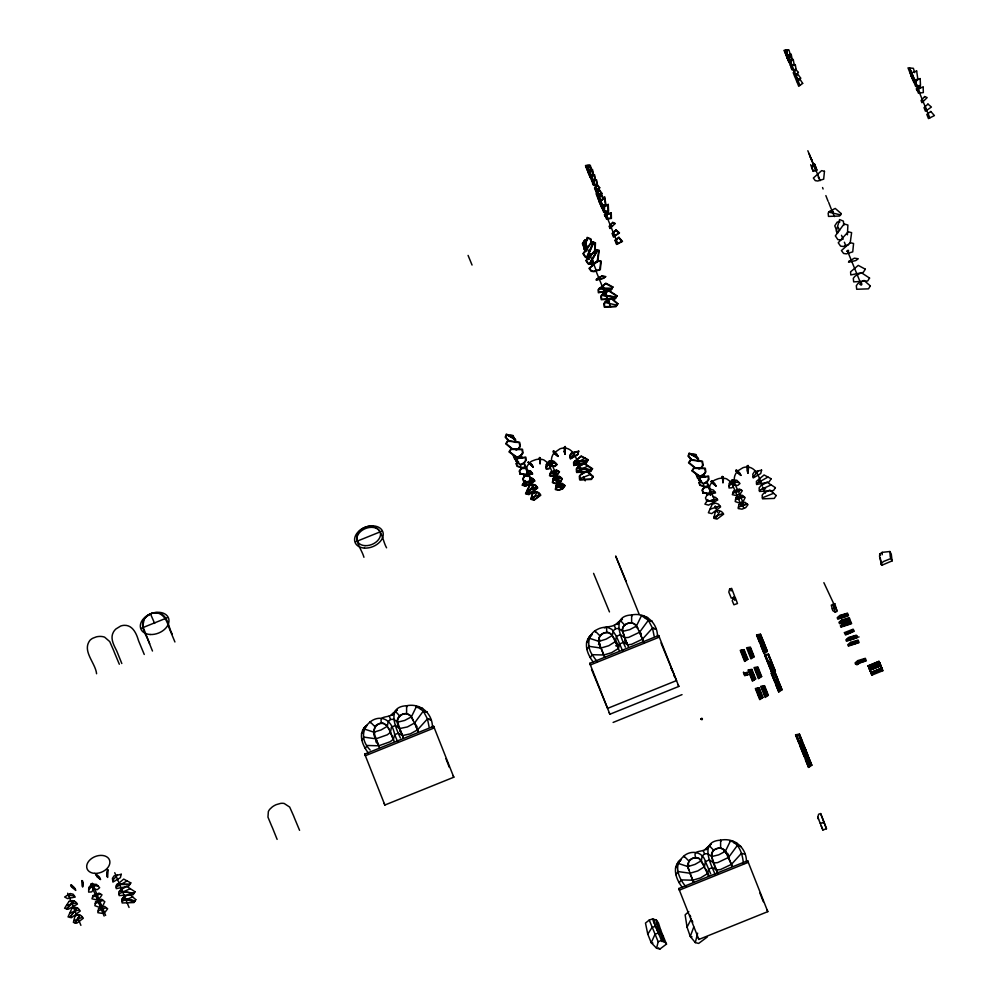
<?xml version="1.0" encoding="UTF-8"?>
<svg xmlns="http://www.w3.org/2000/svg" width="999" height="999" viewBox="0 0 999 999"><rect width="100%" height="100%" fill="white"/><g stroke="black" fill="none" stroke-linecap="round" stroke-linejoin="round"><path stroke-width="1.5" d="M413.012 719.892C407.917 706.305 391.171 717.794 399.7 728.558L407.417 726.935L414.498 723.039L410.489 715.746L406.593 713.561L406.618 705.756C420.567 702.821 432.854 713.648 432.442 727.771M637.749 627.946L634.465 623.95L631.618 622.777L631.643 614.959C645.591 612.025 657.879 622.852 657.479 636.975M728.483 855.768L724.5 850.161L720.604 847.989L720.616 840.171C734.577 837.237 746.852 848.064 746.453 862.187M882.204 554.732L882.217 552.347L889.847 551.523L891.258 554.02L892.095 560.889L881.68 565.309L879.57 556.48L879.744 553.983L882.217 552.347M889.847 551.523L890.259 556.893L892.095 560.889M526.423 470.204L527.11 466.308L529.108 463.199A9.003 6.244 -21.6 0 1 532.067 461.014L535.614 459.677A12.9 9.053 -21.8 0 1 540.197 459.19A12.05 8.467 -21.8 0 1 543.918 459.977L547.864 462.874M709.253 489.173L709.952 485.277L711.95 482.167A9.003 6.244 -21.6 0 1 714.909 479.982L718.443 478.646A12.9 9.053 -21.8 0 1 723.039 478.159A12.05 8.467 -21.8 0 1 726.76 478.946L730.694 481.843M590.509 171.403L588.973 172.377L589.547 170.654L590.509 171.403L588.723 171.903M787.399 56.543L788.223 55.37L789.123 56.468L787.712 57.143L787.399 56.543L789.185 56.056M594.592 252.148L595.017 243.182L591.795 242.27L583.478 253.621L585.739 256.993L588.236 257.292M595.067 251.224L595.466 242.832L591.67 241.758L582.941 253.671L585.451 257.405L588.211 257.73M847.414 234.815L847.889 225.025L844.08 223.951L835.351 235.864L837.861 239.598L840.621 239.922L843.293 238.998M82.355 886.175L82.617 880.881M107.293 876.435L107.642 869.605L106.706 874.512L107.605 877.447L107.717 869.555M539.972 463.461L540.259 457.842L539.435 457.48L540.134 463.948L540.309 457.854M564.21 451.411L564.435 446.94L565.222 446.441L565.109 454.345L564.21 451.411L565.034 453.683M565.009 453.996L565.372 446.865M722.814 482.43L723.101 476.81M747.839 472.964L748.201 465.834M586.738 166.858L588.286 166.134L587.699 167.907L586.738 166.933L588.586 166.845M838.548 617.619L839.385 617.282M848.338 638.985L848.788 639.535M857.379 662.399L858.341 662.137L855.693 663.224M598.913 197.415L597.902 195.954M610.189 227.485L611.613 226.086M592.594 176.398C588.386 174.001 592.582 179.795 591.708 176.686M791.283 61.051C787.799 64.323 791.52 58.329 790.396 61.401M857.654 664.522L857.929 662.562L856.83 664.859M374.263 733.878L374.4 732.304M589.909 174.438L589.885 173.501M565.384 449.075L565.222 447.115M747.589 467.894L748.001 469.717L747.727 467.894M565.309 447.265L565.322 447.927L565.259 446.94L564.535 447.39M748.226 466.233L748.288 466.496M748.363 467.932L748.451 467.107M374.375 733.641L374.613 731.768M530.931 481.081L529.92 481.106M713.773 500.049L712.762 500.074M365.771 726.023C357.542 733.653 362.525 745.641 368.344 752.984M590.796 635.239C582.567 642.869 587.549 654.845 593.369 662.187M679.77 860.439C671.54 868.069 676.523 880.057 682.342 887.399M737.15 491.083L739.035 490.384L737.324 491.57M747.564 467.982L747.864 469.83M850.236 242.695L853.571 243.494L852.734 251.86L846.365 253.858L843.593 253.459L841.42 250.574L850.236 242.695L851.61 232.642L848.226 231.768L838.248 242.782L840.571 246.129L843.318 246.478L848.713 244.605M388.948 729.22L387.35 726.273L388.174 721.615L390.584 719.455L393.781 719.292L397.552 722.077L401.698 733.766M553.521 478.683L552.859 482.342L556.718 483.741L559.989 482.43L561.813 478.758L558.891 476.523L553.321 478.771M856.056 637.749C847.801 640.746 847.214 638.486 855.469 636.063M574.075 452.922L573.688 454.795M756.231 471.79L755.843 473.663M702.222 719.155L701.548 718.855M707.317 936.962L698.651 943.418L695.316 942.606L697.639 933.128M652.559 918.955L656.343 920.042L658.428 922.876L660.626 929.894A255.294 127.273 -76.3 0 0 662.749 935.114L663.448 936.825A288.162 2.81 67.9 0 0 665.759 942.344L666.508 944.08L659.902 949.05L656.58 948.238L658.191 941.77L649.25 920.054L652.559 918.955L655.631 926.435A328.771 2.41 68 0 0 657.679 931.418M539.997 458.229L540.197 460.214L540.147 458.279M585.589 246.691L586.625 247.977L587.449 246.466L585.789 246.316L586.263 247.939M851.573 644.043L852.671 644.318L850.848 644.904L851.323 644.442M588.673 254.158L589.298 255.195L590.521 253.983L589.135 253.534L588.686 254.096L590.484 254.37M584.403 248.938L584.964 246.903M818.556 819.255L817.781 817.282L818.618 814.222L820.641 813.586L826.46 828.758L822.889 829.982L821.203 825.923M394.155 741.308L393.394 739.248L394.705 734.677C387.899 700.287 347.927 727.185 370.204 750.074M591.533 261.201L592.919 261.9L592.744 260.427L591.558 261.151L593.369 261.388M599.425 641.508L599.887 639.909M688.398 866.72L688.873 865.122M735.926 470.716L736.251 469.705L739.71 472.877L740.921 475.437L737.187 472.527L735.926 470.716L740.833 475.249M855.918 663.873L858.253 662.362M693.756 927.022L690.259 936.45L695.316 942.606M599.924 199.675C598.551 202.397 602.759 201.124 601.023 199.538M723.176 479.133L723.201 477.997M361.451 733.691L363.336 731.78M586.475 642.894L587.524 641.246M675.461 868.106L676.498 866.445M701.323 718.968L701.997 719.38M586.513 257.53L593.256 242.257M586.825 257.567L593.568 242.295M587.15 257.605L593.881 242.332M589.185 255.17L589.572 254.27M839.797 616.957L840.196 616.046M840.209 616.77L840.596 615.884M841.508 621.49L841.97 620.554L841.096 621.328M605.069 214.872L606.568 213.649L605.169 214.96M849.625 639.285L848.938 640.072M714.884 507.105C720.192 506.605 711.788 508.329 716.246 506.63M812.724 164.985L811.6 167.295L813.286 171.353L816.857 170.13L814.709 164.261M841.195 622.115L839.859 623.201L839.622 622.552L841.22 621.89L840.484 621.84M407.13 706.618L406.618 705.756C386.201 706.655 395.379 727.147 400.362 737.961M632.155 615.821L631.643 614.959C611.226 615.859 620.416 636.363 625.386 647.165M721.141 841.033L720.616 840.171C698.9 841.283 710.601 863.973 715.396 874.887M851.061 644.193L848.7 645.604L848.476 644.954L850.773 643.643M586.925 167.008L586.925 167.919M605.619 294.568C608.254 292.844 603.808 296.691 605.943 294.143M692.032 936.862L690.259 936.45L687.05 927.159L691.383 918.718M387.35 726.273L383.666 723.338L379.77 723.476A6.056 3.447 -21.9 0 0 374.875 726.573L373.901 732.167L376.598 740.546A323.027 99.987 48.6 0 0 378.783 745.803L379.657 747.714L378.758 745.791L367.132 745.479L365.247 748.426M626.723 642.969L622.577 631.281L618.818 628.496L615.609 628.658L613.199 630.831L612.375 635.476L608.691 632.554L604.795 632.692A6.056 3.447 -21.9 0 0 599.912 635.789L598.826 638.586L599.388 644.617L598.438 644.542M686.013 886.787C679.357 879.382 673.239 866.046 682.055 857.891C688.773 849.562 702.534 850.561 705.406 861.538L704.47 866.707L699.188 858.441L693.781 857.891A6.056 3.447 -21.9 0 0 688.885 860.988L687.911 866.583L690.609 874.974A323.152 99.962 48.6 0 0 692.682 880.156L693.568 882.154M577.946 461.613C574.325 464.91 581.505 459.952 577.097 463.061M392.282 715.272L397.202 709.527L391.059 715.034M617.307 624.475L622.227 618.743L616.083 624.238M706.293 849.687L711.213 843.943L705.057 849.45M838.96 618.418L839.422 617.594M839.522 618.231L844.08 616.745M842.956 625.711L845.566 625.287M589.435 263.686L597.002 250.312M589.535 264.111L597.514 250.012M590.072 263.773L597.589 250.462M592.007 262.075L592.457 261.263M532.005 488.186L533.241 488.936L533.404 487.662L532.042 488.136L533.778 488.548M580.918 468.743C576.91 471.778 584.765 467.569 580.032 470.242M762.512 488.336L762.861 489.21L764.235 488.486L763.498 487.724L762.549 488.286L765.621 488.823M848.163 640.322L849.05 638.836M532.804 499.375L537.037 492.445M715.634 518.344L719.867 511.413M75.05 922.826L79.745 915.196M75.287 922.876L79.982 915.246M758.528 481.318C762.524 483.841 756.518 477.36 761.163 481.331M126.461 900.311L126.96 899.512M603.109 286.838C599.388 290.11 606.68 285.239 602.247 288.286M762.861 489.21L763.81 487.724M525.037 480.594L522.09 485.189L525.736 486.151L534.952 480.969L533.004 478.583L529.945 477.522M525.187 481.106L522.664 485.027L525.699 485.826L534.378 480.944L532.617 478.783L529.845 477.809M707.879 499.562L704.919 504.158L708.578 505.119L717.794 499.937L715.846 497.552L712.786 496.491M656.58 948.238L651.223 942.719L647.764 934.115L652.197 927.222L655.631 926.435L661.875 941.42L664.447 941.545L666.508 944.08M758.803 482.042L759.29 481.318M590.284 657.629L592.17 654.695C586.525 646.403 587.574 633.653 597.639 629.283C604.333 625.536 613.211 628.658 618.743 621.927M679.258 882.841L681.143 879.907L692.769 880.206M524.063 462.637L525.574 460.414L525.362 457.554L517.894 458.466L516.308 460.926L520.741 464.672L524.063 462.637L525.924 467.32L522.39 467.844L517.082 466.333L516.008 463.611L517.507 462.075M706.892 481.605L708.416 479.383L708.191 476.523L700.724 477.435L699.15 479.895L703.571 483.641L706.892 481.605L708.766 486.288L705.232 486.813L699.912 485.302L698.838 482.579L700.349 481.043M361.963 740.296L363.998 737.125L375.924 738.823L376.561 742.944M586.987 649.5L589.023 646.341L600.948 648.039L601.623 649.762A323.127 99.9 48.6 0 0 603.808 655.019L604.582 656.955M675.973 874.712L677.996 871.54L689.922 873.238M598.189 279.096L599.949 278.234M599.987 278.346L598.476 278.846M548.576 463.661C549.038 464.223 548.951 465.409 553.034 473.613A128.209 89.848 -21.2 0 0 554.083 476.298L558.566 487.025M527.21 493.806L533.691 484.902M527.484 493.906L533.966 485.002M527.772 494.006L534.253 485.102M532.417 489.011L533.404 487.662M69.73 917.332L76.698 907.791M69.967 917.382L76.935 907.854M365.597 726.56L364.023 728.134L367.083 725.162L362.637 730.531L364.285 729.02L373.901 732.167M590.634 635.776L589.06 637.35L592.107 634.377L587.662 639.747L589.31 638.236L598.925 641.383L600.948 648.039M679.607 860.976L678.034 862.549L681.093 859.577L676.648 864.947L678.284 863.436L687.911 866.583M415.234 724.75L414.585 722.989L423.314 711.076L427.122 712.15L423.314 711.076L416.483 706.43L411.376 716.87L404.72 720.429L397.664 722.152M638.811 630.656L636.4 626.086L641.508 615.646L648.339 620.292L652.147 621.353L648.339 620.292L639.61 632.192L644.005 643.031M743.481 864.222C742.719 855.281 740.122 844.043 730.481 840.846L725.386 851.298L732.192 866.295L728.583 857.404L737.324 845.491L741.121 846.565M845.766 632.891C846.028 634.228 846.028 632.754 846.19 632.654M93.819 889.06L91.658 891.92L88.649 892.107L88.749 887.549L91.846 884.078L96.491 884.415L99.65 887.674L97.34 889.647L93.819 889.06L91.846 884.078M551.323 465.946L549.163 468.806L546.153 469.006L546.253 464.435L549.35 460.964L553.995 461.301L557.155 464.56L554.845 466.533L551.323 465.946L549.35 460.964M734.153 484.915L732.005 487.774L728.995 487.974L729.095 483.404L732.192 479.932L736.837 480.269L739.997 483.528L737.674 485.502L734.153 484.915L732.192 479.932M606.418 294.755L605.207 295.317M716.62 507.517L715.259 507.979M548.626 463.598L548.876 464.21M731.505 482.517C730.419 486.7 733.578 480.219 731.718 483.179M788.311 58.441L788.711 59.128M594.093 183.192L593.906 183.604M88.699 889.847L92.47 885.626L98.077 886.038M112.687 880.356L117.308 875.174M546.191 467.207L550.099 462.849M570.279 457.929L575.686 451.86M729.033 486.176L732.929 481.818M753.109 476.898L758.516 470.829M727.884 853.533L727.397 854.083L726.385 852.821M418.269 731.83L417.482 729.907L427.46 718.893L423.314 711.076M642.507 639.11L652.497 628.096L648.339 620.292M731.48 864.322L741.47 853.308L744.854 854.182M557.255 476.436L556.843 475.374A89.523 62.737 -21.6 0 0 555.681 472.727C552.947 467.37 549.462 460.689 552.834 454.82A13.074 9.166 -21.6 0 1 554.233 452.822L560.027 448.788A8.866 6.219 -21.6 0 1 563.773 448.039C570.679 447.689 575.099 454.283 576.823 460.189M585.839 244.305L584.09 243.719L585.689 242.32M596.103 190.534L597.477 189.036M794.817 75.275L796.166 73.764M406.593 713.561C401.985 713.249 396.116 716.82 397.552 722.077M709.502 491.608L714.909 492.007M631.618 622.777C627.01 622.464 621.141 626.036 622.577 631.281M720.604 847.989C704.757 848.476 714.647 866.046 718.081 874.025M785.726 51.573C786.8 48.551 788.323 53.234 785.689 52.735M518.518 461.625L516.52 463.686L517.482 466.121L522.402 467.532L525.349 467.082L523.601 462.637M701.36 480.594L699.35 482.654L700.311 485.089L705.244 486.501L708.191 486.051L706.443 481.605M880.968 563.998L883.328 561.575L890.708 558.603M523.901 485.327L526.923 482.28M524.175 485.427L527.197 482.367M524.463 485.526L527.484 482.467M529.495 480.432L531.505 478.396M66.409 908.778L73.976 901.16M66.646 908.828L74.213 901.21M610.214 227.535L611.675 226.111L610.302 227.572M713.598 500.324L711.8 500.324M393.718 712.712C390.709 719.105 377.922 714.11 381.705 723.151M707.729 847.14C704.72 853.521 691.932 848.526 695.716 857.567M711.563 856.493L707.791 853.708L704.582 853.87L702.185 856.031L701.36 860.688L705.856 870.191M838.748 617.394L837.849 618.056M598.126 195.504C603.121 193.893 594.979 196.366 599.65 194.168M598.351 196.204L601.435 193.506L599.225 190.397L596.828 192.32L598.351 196.204L599.113 195.542L599.775 196.316M798.326 78.884C793.868 80.444 801.31 77.997 797.027 80.919M688.811 911.612L685.127 914.847L687.05 927.159M846.565 640.109L848.775 638.798M857.641 661.563L859.527 660.726L858.091 661.538M415.821 706.905L418.818 706.705M729.832 841.333L732.829 841.121M526.66 472.639L527.572 473.089L527.035 472.215M649.25 920.054L645.479 923.076L647.764 934.115M389.76 730.694L390.397 732.354L387.337 734.777L376.011 738.798C368.881 730.881 379.632 717.032 387.275 726.335L381.056 729.957L374.001 732.13M704.407 866.77L697.764 870.941L690.022 873.226L690.696 874.962A361.126 2.647 68 0 1 692.856 880.194L693.668 882.129M392.644 737.462L393.394 739.248L390.209 741.72L378.846 745.778A361.288 2.647 68 0 0 376.685 740.534L376.011 738.798L376.448 742.369M599.8 278.496L599.113 278.896M614.735 235.864C616.47 233.379 612.774 237.737 614.447 235.339M530.669 481.418L528.983 481.393M606.73 632.367L606.605 626.897L611.925 629.407L616.433 636.326L615.496 641.495L608.778 645.729L601.048 648.014L601.723 649.75A361.288 2.647 68 0 1 603.871 654.994L611.638 652.659L618.356 648.526L616.932 644.917L612.3 635.539L606.081 639.16L599.038 641.346L599.5 644.655M394.992 711.763L397.402 710.077M620.029 620.978L622.427 619.293M607.367 214.822L605.132 216.383L604.37 214.673L608.478 211.913L608.478 214.036M747.252 658.965L745.129 660.389L741.32 650.761L743.83 650.299M766.52 650.611L764.597 652.534L764.21 651.548L766.458 650.424L766.058 649.437L763.748 650.374L764.135 651.36M764.123 653.571L767.357 651.423L763.548 641.783L760.426 634.203L756.605 634.902L764.123 653.571L760.988 645.991M772.502 672.165L774.625 670.754M769.28 664.023L768.693 662.537L771.203 662.075L774.749 671.041L772.614 672.452L772.102 671.166M772.015 673.214L775.261 671.053M772.14 673.501L775.374 671.353L768.443 654.133L764.622 654.832L772.14 673.501L767.632 662.112L771.453 661.425M762.362 697.215L760.239 698.626L759.852 697.639L762.025 696.353M779.282 690.946L781.405 689.535L781.068 688.673L778.895 689.959L779.282 690.946L774.987 680.394M778.783 691.932L782.017 689.785L775.087 672.564L771.265 673.264L778.783 691.932L775.649 684.365M803.596 752.484L805.718 751.073L799.113 734.69M803.096 753.483L806.33 751.323L803.208 743.756M808.691 765.371L811.2 764.947L809.078 766.358L802.147 749.15M808.591 767.407L811.837 765.246L799.4 734.115L795.579 734.802L808.591 767.407L805.469 759.827M417.395 729.957L410.277 733.865L402.522 735.564M642.419 639.173L631.505 644.355L627.559 644.78L623.463 642.382L619.73 643.88L618.418 648.463L619.18 650.511M728.508 857.454L717.644 862.612L713.698 862.974L709.452 859.902L705.406 861.538L710.689 873.863M731.405 864.385L720.479 869.567L716.533 869.979L712.437 867.582L708.703 869.093L707.404 873.663L708.154 875.723M604.532 207.555C598.114 208.516 608.753 208.878 602.747 208.416M749.6 672.689L751.785 671.403L749.312 671.965M752.185 671.453L750.012 672.739L750.411 673.738L752.859 673.164M750.436 674.8L752.609 673.513L750.149 674.075M753.021 673.563L750.848 674.849L751.236 675.848L753.696 675.274M769.205 664.785L771.378 663.498M771.79 663.548L769.605 664.834L770.117 666.133M769.717 665.134L771.902 663.848M751.273 676.91L753.446 675.624L750.986 676.173M753.858 675.674L751.673 676.96L752.072 677.959L754.532 677.384M770.029 666.895L772.215 665.609M772.614 665.659L770.154 667.182L769.742 666.158L772.577 665.546M770.554 667.245L772.739 665.958M752.11 679.02L754.282 677.722L751.822 678.284M754.682 677.784L752.509 679.07L752.909 680.069L755.369 679.158M770.866 668.993L773.039 667.707M773.451 667.769L770.978 669.293L770.579 668.269L773.401 667.657M771.39 669.342L773.563 668.056M771.703 671.103L773.875 669.817M766.196 657.492L765.908 656.768L771.815 671.403L774.287 669.879M772.227 671.453L774.4 670.167L768.194 654.795L765.684 655.244L771.79 670.341L771.278 669.055M774.15 673.301L772.239 674.425L771.952 673.701L774.15 673.301L777.272 680.881L775.361 682.005M756.318 689.685L758.229 688.561L756.031 688.96M758.878 688.398L756.705 689.685L757.092 690.671M757.105 691.67L759.352 690.346M759.665 690.396L757.492 691.683L757.879 692.669L760.339 692.082M757.891 693.668L760.139 692.332L757.604 692.931M760.451 692.382L758.278 693.668L758.666 694.655L761.126 694.068M758.678 695.654L760.926 694.317L758.391 694.929M761.238 694.367L759.065 695.654L759.452 696.64L761.912 696.053M779.495 684.702L780.169 686.388L777.709 686.975L777.322 685.988L779.495 684.702L774.799 673.139L775.474 674.837M759.465 697.639L761.713 696.315L759.178 696.915M771.952 673.701L778.508 689.959L780.756 688.623L776.573 678.333M799.675 743.543L801.585 742.419L798.463 734.839L796.265 735.239L796.553 735.963M803.496 746.191L801.248 747.527L800.961 746.79L803.496 746.191L801.673 741.683M802.821 751.498L805.069 750.174L802.534 750.773L802.821 751.498L797.052 737.225L797.339 737.961M803.646 752.934L803.208 751.498L805.381 750.212L805.956 751.997M573.701 464.523L585.139 458.091M756.53 483.491L767.969 477.06M116.159 887.087L127.123 880.918M555.157 479.12L555.082 480.344L556.455 479.22L555.232 479.083L555.756 480.232M557.804 478.296L557.717 479.52L559.115 478.446L557.867 478.271L561.213 486.238M747.552 672.764L744.542 674.35L744.929 675.336L748.201 674.4M738.661 499.175L738.81 497.914L737.437 499.038L738.661 499.175L738.136 498.026M602.397 207.655L607.854 205.045L608.129 210.764L604.058 211.813L602.285 207.317M788.086 58.929L788.985 58.504M589.398 174.213L590.309 173.789M555.194 471.853C553.059 475.062 558.603 469.667 555.606 472.639M553.071 473.464C555.182 471.166 550.449 475.137 552.672 472.689M735.838 492.47L735.526 491.633L734.727 492.307L736.613 491.708L735.501 491.658L731.268 482.554M576.523 471.316L588.336 465.934M759.365 490.284L771.178 484.902M118.956 893.805L130.257 888.66M515.621 449.762L518.294 448.588L519.805 446.353L519.23 442.644L507.992 441.046L506.293 443.693L513.149 449.413M516.421 449.862L518.631 448.876L520.304 446.428L519.667 442.307L507.742 440.609L505.706 443.781L512.075 449.075M698.463 468.731L701.123 467.557L702.647 465.322L702.072 461.613L690.833 460.015L689.123 462.662L695.991 468.381M699.25 468.831L701.473 467.844L703.134 465.397L702.497 461.276L690.571 459.577L688.536 462.749L694.917 468.044M797.726 80.232L796.84 80.257M857.017 635.576L848.7 639.21L859.065 636.925M855.743 636.313L850.386 638.661L856.155 637.374M851.448 643.506L852.309 642.469L850.773 643.281M740.771 497.215L740.059 498.176L741.233 498.389L741.932 497.377L740.833 497.177L744.055 505.207M419.842 708.366L422.602 708.229M644.867 617.582L647.627 617.444M733.84 842.794L736.6 842.644M550.786 472.577L551.448 472.302M553.321 471.553L553.983 471.291M733.628 491.545L734.29 491.271M141.783 628.046L167.095 617.832M356.044 541.608L381.356 531.393M552.709 480.781L560.864 477.497M556.893 479.345L561.076 477.659M557.217 479.208L558.166 478.833M531.206 498.064L540.222 494.418M555.594 488.224L564.06 484.802M559.939 486.75L564.31 484.99M579.57 478.833L590.759 474.313M736.151 497.739L736.812 497.465M735.539 499.75L743.706 496.466M737.412 499.001L738.361 498.613M739.722 498.314L743.918 496.628M740.059 498.176L741.008 497.802M714.048 517.032L723.064 513.386M738.436 507.192L746.902 503.771M742.781 505.719L747.14 503.958M762.399 497.802L773.588 493.281M615.684 645.841L618.493 644.705M364.722 754.108L433.653 726.298L434.315 727.909L365.384 755.719L364.722 754.108L384.865 805.032L453.796 777.222L433.653 726.298M589.747 663.324L658.678 635.514L659.34 637.125L590.409 664.934L589.747 663.324L609.889 714.235L678.821 686.425L658.678 635.514M759.065 635.064L757.667 635.327L759.065 635.064L762.187 642.644L760.901 643.169L762.187 642.644M757.854 635.776L760.177 634.865L765.996 649.25L763.673 650.187L757.667 635.327M95.267 903.508L103.059 900.361M741.433 651.023L742.719 650.499M741.508 651.211L743.681 650.324M73.814 920.716L82.48 917.219M98.177 910.888L106.219 907.641M121.666 901.41L132.705 896.952M741.895 652.197L744.205 651.261M741.97 652.372L744.28 651.448M742.357 653.358L744.667 652.434M742.432 653.546L744.742 652.609M742.819 654.532L745.129 653.596M742.894 654.72L745.204 653.783M743.281 655.706L745.591 654.77M743.356 655.893L745.666 654.957M743.743 656.867L746.053 655.943M743.818 657.055L746.128 656.118M763.286 649.2L765.596 648.264M744.205 658.041L746.515 657.105M744.28 658.229L746.59 657.292M744.742 659.402L746.977 658.279M613.111 722.439L682.03 694.63M880.743 665.684L882.804 670.716L871.952 675.099L868.131 665.721L878.97 661.35L879.819 663.373M868.256 666.046L878.97 661.35M868.406 666.42L879.27 662.1M868.531 666.733L879.445 662.449L882.367 669.642L871.515 674.025L868.606 666.832M868.131 665.721L868.693 667.095L879.545 662.724M868.78 667.295L879.62 662.911M880.419 664.859L880.144 664.185L869.305 668.556L869.567 669.23M869.392 668.756L880.231 664.385L881.031 666.37M872.214 667.956L876.273 666.321M880.668 665.459L869.829 669.829L870.191 670.754M880.881 665.971L869.954 670.167L880.756 665.659L881.73 668.044L870.891 672.414M871.952 675.099L870.966 672.577L881.805 668.206M881.892 668.456L882.317 669.505L871.465 673.888L871.053 672.827L881.892 668.456L879.982 663.786M805.381 756.992L806.668 756.48L804.582 751.423M805.444 757.18L807.779 756.28L808.616 758.403L806.305 759.34L805.906 758.353L808.228 757.417M808.154 757.23L805.843 758.166L805.094 756.63M678.733 888.536L747.652 860.726L748.313 862.324L679.395 890.134L678.733 888.536L698.875 939.447L767.794 911.637L747.652 860.726M658.191 941.77L661.413 940.471L661.875 941.42M549.987 474.225L558.179 470.929M554.17 472.727L558.366 471.041M732.816 493.194L741.021 489.897M734.74 492.432L735.689 492.045M737 491.695L741.208 490.01M92.582 897.027L100.4 893.88M584.165 243.993L585.114 243.619L585.776 245.105M508.041 435.464L510.289 434.84L513.124 435.576L514.635 439.31M508.691 435.664L512.762 435.939L514.198 439.485M690.883 454.433L693.131 453.808L695.953 454.545L697.477 458.279M691.533 454.632L695.591 454.907L697.04 458.454M916.92 80.682L913.61 81.918L910.976 75.537M604.445 206.381L602.01 207.28L599.637 201.523M605.007 206.518L601.698 207.755L599.063 201.373M599.625 200.737L601.41 200.162M832.279 608.853L835.951 607.542M584.74 242.695L585.913 242.994M823.388 823.201L824.312 822.876L826.46 828.758M554.757 453.658L553.933 452.784L554.857 453.583M738.523 472.502L737.737 471.69L738.885 473.264M527.122 490.297L537.037 486.938M709.964 509.265L719.879 505.906M69.818 912.974L79.308 909.752M852.572 642.382L853.983 641.945M747.364 672.277L744.093 673.226L743.706 672.24M748.251 674.662L744.68 675.686L744.13 674.288L747.414 672.539L743.843 673.563L743.368 672.364M817.781 817.282L820.266 823.338L823.913 822.314M688.011 866.558L695.067 864.372L701.273 860.751C695.941 852.696 683.603 862.05 688.848 869.917M692.856 880.194L700.624 877.871L707.329 873.738L705.918 870.117M604.333 627.909L607.155 627.222M769.168 663.723L771.628 663.149M771.74 663.436L768.918 664.048L769.317 665.072L771.49 663.786L769.03 664.347M770.004 665.834L772.452 665.259M769.867 666.458L772.314 665.871M752.022 671.053L749.575 671.64L749.1 670.441L751.61 669.992M770.841 667.944L773.288 667.369M770.691 668.568L773.151 667.981M771.665 670.054L774.125 669.48M774.237 669.767L771.415 670.379L771.815 671.403M771.528 670.666L773.988 670.092M756.817 690.946L759.552 690.097M780.756 688.623L778.221 689.235L778.508 689.959M802.809 750.499L805.269 749.924L804.595 748.226L802.422 749.512L802.721 750.586M523.813 482.505L534.24 480.107M706.655 501.473L717.082 499.075M846.528 615.946L844.342 616.67M847.402 624.2L850.661 623.451L850.124 622.102L847.227 623.401L847.502 624.65L849.687 623.938L847.452 624.45M843.056 625.461L845.479 624.899M66.546 905.244L76.536 902.959M785.501 50.4L787.949 49.95M588.948 165.709L586.226 166.221L587.874 170.242M763.548 641.783L759.727 642.482L756.605 634.902M763.298 642.444L760.976 643.356L761.363 644.343L763.673 643.406L762.936 641.857M768.818 662.824L771.315 662.374M777.272 680.881L775.074 681.268L775.386 682.379M796.265 735.239L799.387 742.819L801.585 742.419M805.269 756.73L806.668 756.48M600.799 202.597L599.3 200.449M637.225 627.584C634.64 619.405 620.629 623.101 622.702 631.368L629.757 629.632L636.313 626.148L637.699 628.059M726.198 852.784C723.613 844.617 709.615 848.301 711.675 856.568L718.731 854.844L725.286 851.348L728.333 855.743M520.329 473.963L522.052 473.763M703.171 492.932L704.894 492.732L707.829 494.43L715.584 492.919L713.498 490.084L709.715 488.998M519.792 474.15L522.127 473.888L524.987 475.462L532.742 473.951L530.669 471.116L526.873 470.029M702.634 493.119L704.957 492.857M785.426 51.723L787.274 51.561M589.285 637.537L589.959 637.499M364.248 728.321L364.935 728.296M678.259 862.749L678.933 862.711M574.987 461.088L587.125 461.138M574.787 461.338L586.925 461.401M574.587 461.588L586.713 461.65M576.823 462.337L579.47 462.35M601.972 287.55L602.734 287.562M599.263 288.261L612.075 288.361M599.05 288.524L611.875 288.624M599.213 288.773L612.025 288.873M117.07 884.215L129.882 884.315M116.945 884.427L129.758 884.527M603.783 655.007L592.17 654.695L597.04 661.588M551.448 462.562L551.323 463.586L552.697 463.286L551.51 462.574L551.997 463.798M734.04 480.931L733.915 481.955L735.276 481.618L734.115 480.944L734.602 482.167M606.031 293.818L604.258 295.192M551.286 463.149L553.159 463.286M734.128 482.117L735.988 482.255M550.187 463.061L556.131 463.499M733.016 482.03L738.96 482.467M527.509 472.702L532.08 473.039M67.42 895.316L74.338 895.816M601.111 194.593L596.778 194.218L598.838 199.288M597.802 196.353L598.913 196.678M587.162 240.097L585.152 240.197L582.892 243.681L584.602 247.902M641.383 615.659L643.856 615.921M839.959 221.865L837.249 222.028L834.764 225.824L836.575 230.27M587.549 239.673L584.84 239.835L582.355 243.631L584.153 248.077M577.722 467.682L591.42 469.817M577.522 467.932L591.221 470.067M577.322 468.181L591.021 470.317M579.67 469.368L582.792 469.855M601.96 294.805L616.408 297.103M601.76 295.055L616.208 297.352M601.56 295.304L616.008 297.602M119.643 890.958L134.103 893.256M119.518 891.158L133.966 893.456M528.071 470.791L530.394 471.316L532.167 473.726L524.937 475.137L522.789 473.951M828.558 212.088L840.771 214.922M604.77 302.372L616.995 305.207M122.79 898.076L135.015 900.911M122.665 898.276L134.89 901.11M122.54 898.476L134.753 901.31M122.29 898.875L134.503 901.71M652.934 943.118L651.223 942.719L655.069 934.19L658.366 933.078L658.803 933.965L661.4 934.152L663.448 936.825M652.497 628.096L655.868 628.983L652.497 628.096L654.145 636.151M427.46 718.893L430.844 719.767L427.46 718.893L429.108 726.947M587.15 246.303L586.176 246.029L587.15 248.389M711.413 481.343L712.574 482.917M712.399 482.954L711.325 481.443M528.571 462.375L529.732 463.948M529.62 464.023L528.758 462.487M738.773 473.326L738.049 472.589M553.933 452.784L553.721 452.01L554.52 452.872M614.772 223.714L612.587 222.802L609.565 226.124L610.302 228.072M722.377 476.948L723.114 477.26M700.411 479.245L697.989 478.034L697.065 475.237M700.212 479.67L697.602 478.359L696.028 474.388M517.582 460.277L515.159 459.065L514.235 456.268M517.37 460.701L514.76 459.39L513.199 455.419M605.744 293.906L604.083 294.98M723.626 850.836L725.149 851.71M849.412 638.561L848.513 638.448L855.619 636.013L856.28 637.674M403.246 737.562L402.435 735.551L398.426 733.166L394.705 734.677L397.714 741.945M793.98 64.898L795.167 65.647M711.95 482.167L711.613 482.067M529.108 463.199L528.496 462.537L533.279 467.295L531.955 464.597L528.096 462L528.995 463.711M730.369 840.871L731.206 841.433M416.358 706.455L417.282 707.579M658.466 947.914L659.902 949.05M712.299 482.879L711.6 481.456M529.42 463.873L528.821 463.149M635.876 626.41L637.262 627.634L636.176 626.498M711.126 481.418L715.858 485.739M528.296 462.45L533.029 466.77M553.184 451.873L558.004 456.281M95.667 874.625L100.212 878.77M70.629 885.201L75.337 889.51M599.899 635.789L595.079 630.981L595.254 631.942M688.885 860.988L684.065 856.193L684.24 857.154M374.875 726.573L370.055 721.778L370.229 722.739M620.267 620.404L624.65 625.024M709.253 845.616L713.623 850.236M395.242 711.201L399.612 715.808M722.951 477.197L723.189 477.859M692.27 460.127L688.573 456.031L689.472 453.671L697.876 458.479L698.326 461.251M691.982 460.514L688.024 456.131L689.223 452.984L698.313 458.191L698.838 461.488M509.44 441.158L505.744 437.062L506.63 434.702L515.047 439.51L515.484 442.282M509.153 441.546L505.194 437.162L506.381 434.016L515.472 439.223L516.008 442.52M709.028 875.461L705.207 868.393M615.284 234.765L613.611 235.926M618.231 644.842L613.174 636.95M660.626 929.894L658.691 927.509L656.343 920.042M726.248 852.834L727.372 854.22M612.3 635.539C606.955 627.497 594.63 636.85 599.875 644.705M641.008 634.303L638.885 630.606M737.637 471.79L738.261 472.515M553.646 451.998L554.233 452.834M414.585 722.989L417.095 726.723M837.487 232.942L836.225 231.044L839.597 219.58L843.368 221.104L843.83 225.362M585.951 251.224L584.328 248.776L587.474 238.024L590.509 239.248L590.996 243.731M585.701 251.686L583.816 248.851L587.175 237.387L590.946 238.911L591.408 243.169M880.469 555.394L879.744 553.983M910.713 70.604L918.605 89.573M388.224 727.672L389.697 730.769M670.941 667.856L673.101 672.302M759.927 893.069L763.298 901.71M445.916 758.641L449.288 767.294M640.222 632.105L641.008 633.703M532.879 466.758L531.855 464.685L528.483 462.475M712.599 499.725L714.273 503.421M824.312 822.876L820.641 813.586M529.757 480.756L531.431 484.453M823.875 582.667L836.775 610.214M727.871 855.818L728.583 857.404M917.544 87.974L918.306 89.66M917.045 90.534L916.283 88.836L920.391 86.076L920.391 88.199M605.644 213.823L606.393 215.497M605.481 216.034L604.795 214.51L608.104 212.275L608.104 214.198M818.181 176.91L819.068 178.908M786.176 51.224L792.319 66.071M587.487 166.508L593.643 181.356M150.474 613.861L154.645 623.413M614.185 625.274L615.609 628.658M703.159 850.486L704.582 853.87M389.16 716.071L390.584 719.455M390.397 732.354L393.319 739.31M762.799 487.212L765.309 493.156M579.969 468.244L582.467 474.188M277.123 839.385L272.752 828.533A86.688 60.752 -21.6 0 0 271.603 825.911L267.957 817.12L268.344 811.625A10.664 7.48 -21.6 0 1 269.917 809.115L272.165 807.017A14.373 10.077 -21.6 0 1 276.211 804.657L280.594 803.396A9.603 6.731 -21.6 0 1 284.203 803.483L289.685 807.08L293.694 816.071A133.704 93.706 -21.6 0 0 294.817 818.918L299.575 830.319M152.485 651.023L148.102 640.172A89.523 62.737 -21.6 0 0 146.94 637.512C144.031 631.843 140.335 624.462 144.43 618.443A10.964 7.68 -21.6 0 1 147.115 615.746L148.227 615.009A11.613 8.142 -21.6 0 1 154.583 612.749A11.276 7.905 -21.6 0 1 159.553 613.061C168.257 616.183 168.282 627.31 172.315 634.253M121.803 663.523L117.432 652.659A89.523 62.737 -21.6 0 0 116.271 650.012C113.524 644.655 110.052 637.974 113.424 632.105A12.825 8.991 -21.6 0 1 115.934 628.958L120.617 626.073A8.866 6.219 -21.6 0 1 124.363 625.324C132.517 624.999 136.463 633.503 138.362 640.159A138.037 96.753 -21.6 0 0 139.498 643.044L144.256 654.457M653.546 921.415L656.018 927.222L658.691 927.509L664.447 941.545M838.186 227.297L839.56 230.582M762.225 485.889L761.738 484.727A138.037 96.753 -21.6 0 1 760.614 481.843L759.977 480.057M579.395 466.92L578.908 465.759A138.037 96.753 -21.6 0 1 577.772 462.874L577.135 461.088M787.262 58.179L788.973 62.263M590.621 177.11L589.085 173.464M588.573 173.464L590.284 177.547M603.871 654.994L604.682 656.93M386.576 547.814C382.542 540.871 382.505 529.745 373.813 526.61A11.276 7.905 -21.6 0 0 368.831 526.311A11.613 8.142 -21.6 0 0 362.487 528.558L361.376 529.308A10.964 7.68 -21.6 0 0 358.691 532.005C353.384 540.434 361.788 549.213 363.936 557.28M415.322 724.687L418.181 731.88M813.311 164.76L815.708 170.529M600.374 200.1L606.705 215.409M588.286 257.467L589.073 259.353M587.824 257.58L588.636 259.54M925.224 106.756L919.442 92.595M925.823 108.204L928.258 114.098M795.129 73.639L796.84 77.785M798.176 81.044L797.214 78.709M841.508 235.289L842.557 237.837M844.367 242.22L845.803 245.717M861.163 284.365L848.014 252.31M870.966 672.577L869.729 669.592L869.979 670.267M871.053 672.827L869.068 668.006M596.44 188.911L597.814 192.245M598.538 193.993L599.5 196.328M613.311 232.592L607.529 218.431M613.91 234.041L616.346 239.935M767.357 651.423L760.426 634.203M768.443 654.133L771.565 661.713L767.756 662.399L764.622 654.832M772.252 663.773L775.374 671.353M760.027 634.889L766.72 651.111M771.615 663.461L774.749 671.041M770.441 661.238L773.988 670.117M775.087 672.564L778.209 680.144L774.387 680.843L771.265 673.264M778.895 682.205L782.017 689.785M777.035 678.808L781.405 689.535M799.4 734.115L802.522 741.695L798.713 742.382L795.579 734.802M804.907 748.039L808.029 755.619L804.207 756.305L799.974 745.903M808.715 757.679L811.837 765.246M804.657 748.701L811.2 764.947M802.459 743.855L807.629 756.305M762.112 646.403L763.748 650.374M773.151 675.686L777.322 685.988M797.327 736.962L803.208 751.498M589.098 253.097L590.534 256.568M591.957 260.027L593.394 263.524M608.753 302.16L595.604 270.117M661.013 642.931L676.523 680.581L607.604 708.378L591.508 669.342M678.159 684.827L678.821 686.425M767.132 910.027L767.794 911.637M579.907 468.032L582.255 473.751M583.428 476.598L585.202 480.881M626.136 581.243L615.659 556.031L639.298 614.56M643.219 641.096L639.522 632.255L628.658 637.399L624.725 637.762L620.479 634.69L616.433 636.326L622.739 651.161M468.081 255.407L472.052 265.047M626.098 641.221L628.371 646.765M625.299 639.485L626.011 641.208M557.742 477.784L562.437 489.198M593.581 573.364L609.465 611.912M616.221 643.181L617.607 646.74M609.228 712.637L609.889 714.235M698.214 937.836L698.875 939.447M663.598 941.832L655.819 921.965M653.508 919.392L654.333 921.415M453.134 775.611L453.796 777.222M416.034 726.41L417.482 729.907M401.074 732.005L402.435 735.551M400.274 730.269L400.986 731.992M392.582 737.537L390.472 732.279L391.408 727.11L395.442 725.486L399.6 728.558L399.862 731.455M384.203 803.421L384.865 805.032M114.748 872.701L129.058 907.454M92.358 883.216L105.632 915.421M90.822 883.815L104.121 916.058M67.657 893.243L76.861 915.571M78.022 918.368L80.894 925.349M793.456 69.555L794.592 72.34M809.602 155.382L813.136 164.023M836.812 231.131L837.612 233.067M880.144 664.185L879.707 663.111L869.055 667.956M882.804 670.716L879.095 661.663M595.916 187.625L594.467 184.091M784.277 50.637L787.437 58.379M588.411 171.591L589.048 173.139L586.176 165.946L589.984 165.759L591.408 170.966M704.457 475.949L704.969 477.197M704.02 476.136L704.382 477.01M521.615 456.98L522.127 458.229M521.178 457.167L521.54 458.042L520.591 455.507M868.693 667.095L868.968 667.757M626.823 642.981L627.559 644.78M715.808 868.181L718.169 874.025M715.709 868.181L711.675 856.568M401.798 733.766L403.334 737.562M909.652 68.007L911.737 73.139M918.381 89.972L916.433 85.165M911.687 76.985L907.991 67.857L913.373 68.319L914.672 72.665M807.841 150.737L811.8 160.514M606.468 215.821L604.532 211.001M596.078 193.706L599.775 202.822M584.053 241.021L585.751 245.205M785.751 50.15L787.861 55.382M787.524 58.466L784.203 50.225L788.973 49.987L790.983 57.305M809.065 153.534L812.237 161.401M845.204 245.329L845.504 246.079M587.075 165.434L589.61 171.578M703.758 474.026L704.832 476.698M703.421 474.475L704.395 476.873M585.289 243.818L586.875 247.752M593.693 265.397L592.782 263.137M520.916 455.057L522.002 457.729M911.7 72.79L914.51 79.783M741.408 505.993L736.925 495.267A128.209 89.848 -21.2 0 1 735.876 492.582L735.551 491.695M600.362 200.025L602.597 205.632M603.658 208.853L604.083 209.915M590.434 176.386L588.274 170.991L592.132 169.905L593.231 175.362M598.988 199.425L601.348 205.344L605.456 204.745L604.383 197.427M598.401 199.151L601.086 205.856L605.956 205.145L604.732 196.803M692.082 920.479L692.782 922.214M174.925 641.97L170.167 630.556A138.037 96.753 -21.6 0 1 169.031 627.659C167.133 621.016 163.187 612.512 155.032 612.837A8.866 6.219 -21.6 0 0 151.286 613.573L146.616 616.458A12.825 8.991 -21.6 0 0 144.093 619.605L142.745 626.261L149.675 643.718M119.318 664.235L114.835 653.508A128.209 89.848 -21.2 0 1 113.786 650.836L109.74 641.583L104.67 637.2A12.05 8.467 -21.8 0 0 100.936 636.438A12.85 9.028 -21.9 0 0 96.354 636.863L92.807 638.224A9.003 6.244 -21.6 0 0 89.86 640.421C81.868 651.173 95.479 662.837 96.578 673.751M787.786 55.032L789.734 59.928M788.848 61.651L786.363 55.432L791.158 54.096L792.407 60.352M810.863 157.73L814.397 166.608M589.11 170.317L591.545 176.423M603.334 207.205L603.646 207.979M590.159 176.935L587.687 170.704L592.469 169.368L593.718 175.637M734.814 600.324L733.516 597.09M587.087 248.014L593.331 263.449M915.096 81.006L917.119 86.089M789.897 60.152L791.907 65.222M814.035 165.422L817.107 173.164M591.221 175.437L593.231 180.507M603.184 206.855L605.207 211.938M822.889 829.982L820.266 823.338M918.231 88.599L919.967 93.007M928.059 113.486L929.807 117.894M791.907 65.035L793.793 69.793M798.076 80.657L799.962 85.402M796.203 76.086L797.951 80.532M814.31 163.686L816.857 170.13M817.507 173.863L820.179 180.619M831.717 209.827L834.377 216.571M810.664 164.71L813.286 171.353M857.829 662.312L858.566 664.185M741.995 503.733L743.718 508.104M593.231 180.32L595.104 185.065M599.4 195.941L601.273 200.687M597.514 191.371L599.275 195.816M606.318 214.448L608.066 218.856M616.146 239.335L617.894 243.744M760.177 634.865L760.551 635.826M760.626 636.013L761.013 637M761.088 637.175L761.475 638.161M761.55 638.349L761.937 639.335M768.78 656.268L769.455 657.966M769.605 658.378L770.279 660.077M775.586 675.124L776.26 676.822M806.031 752.185L806.418 753.171M806.955 754.52L807.342 755.506M809.153 759.764L809.54 760.739L807.229 761.675L806.842 760.689L809.078 759.577L808.691 758.591L806.38 759.527L806.767 760.514M770.441 666.945L770.953 668.244M758.316 636.937L758.703 637.924M760.164 641.62L760.551 642.607M767.432 659.665L767.831 660.664M768.268 661.775L768.656 662.774M767.569 660.988L767.856 661.713M768.406 663.099L768.693 663.823M773.413 676.423L773.8 677.397M774.2 678.408L774.587 679.395M799.3 741.932L799.687 742.919M804.17 754.282L804.57 755.269M772.739 675.686L773.026 676.41M773.526 677.672L773.813 678.396M774.312 679.657L774.6 680.394M799.387 742.819L799.699 743.918M753.383 655.906L751.448 657.829L751.061 656.842L753.308 655.731L752.921 654.745L750.599 655.681L750.986 656.668M593.731 264.148L596.403 270.904M607.941 300.112L610.601 306.855M559.153 484.765L560.889 489.135M101.786 907.454L103.771 912.462M101.536 907.554L103.509 912.562M101.274 907.666L103.247 912.661M925.211 106.581L926.685 110.34M828.671 202.435L831.255 209.003M870.141 670.616L870.491 671.515M613.299 232.43L614.772 236.176M604.894 292.719L607.479 299.288M556.53 477.472L558.691 482.954M556.206 477.609L558.354 483.079M555.869 477.734L558.029 483.216M98.851 900.336L101.224 906.368M98.601 900.436L100.961 906.468M98.339 900.536L100.712 906.568M825.861 195.604L828.071 201.274M740.084 495.404L739.672 494.343A89.523 62.737 -21.6 0 0 738.523 491.695C735.776 486.338 732.292 479.657 735.676 473.788A12.825 8.991 -21.6 0 1 738.186 470.641L742.869 467.757A8.866 6.219 -21.6 0 1 746.615 467.008C753.521 466.658 757.929 473.251 759.652 479.158M731.118 591.008L730.793 590.172M602.085 285.889L604.295 291.558M794.355 71.603L795.791 75.275M595.679 186.888L597.102 190.559M553.908 471.091L555.656 475.611M553.583 471.228L555.332 475.749M553.246 471.353L554.994 475.886M96.341 894.23L98.089 898.763M96.079 894.33L97.827 898.863M95.817 894.442L97.577 898.963M591.171 170.167L589.273 165.235L585.589 165.909L588.761 173.664L585.526 165.509L590.297 165.272L592.307 172.59M740.559 496.628L741.133 498.126M557.717 477.659L558.291 479.158M922.202 99.263L923.076 101.573M610.302 225.112L611.163 227.422M790.596 56.631L792.082 60.577M690.084 915.271L690.734 917.007M710.626 495.404L709.74 492.694M527.784 476.436L526.898 473.726M715.272 505.993L717.519 512.3M532.43 487.025L534.69 493.331M592.869 182.792L593.406 184.241M791.196 67.757L791.795 69.418M592.507 183.042L593.106 184.703M822.564 187.537L823.089 189.011M598.776 277.822L599.3 279.295M881.68 565.309L880.219 557.854M832.929 604.42L835.289 612.112M601.46 194.168L602.335 197.065M599.837 646.44L600.299 648.176M673.826 674.425L674.313 676.498M622.702 631.368L624.725 637.762L625.012 642.107M843.955 614.86L845.604 614.36L839.285 616.82L843.693 614.934M854.12 637.025L854.27 637.787M853.858 637.137L854.008 637.849M861.762 661.613L865.184 660.851L860.151 662.499L861.488 661.675M540.072 458.204L540.234 460.239M722.739 477.734L723.039 479.183L722.739 477.734M546.553 464.523L546.465 468.543L549.163 468.381L550.936 466.021L549.175 461.575L546.553 464.523M81.943 880.594L82.63 887.062L83.154 883.091L81.943 880.594M722.277 476.448L722.976 482.917L723.488 478.958L722.277 476.448M539.547 457.979L540.059 463.311L540.521 459.777L539.547 457.979M747.264 465.909L747.04 470.379L747.951 473.314L748.588 467.207L748.064 465.409L747.264 465.909M842.607 625.449L841.233 626.685L840.996 626.048L842.607 625.411M607.767 302.285C610.252 304.42 609.677 299.238 607.767 302.285M700.811 719.193C703.246 721.241 702.559 716.37 700.823 719.093M831.555 212C833.915 214.161 833.578 209.066 831.555 211.95M847.027 251.149C849.113 253.509 849.162 248.227 847.027 251.149M860.189 284.465C862.062 286.825 862.786 281.581 860.201 284.39M600.686 261.588L599.887 269.455L594.005 271.291L591.508 270.929L589.572 268.344L597.889 260.914L600.686 261.588M601.161 261.301L600.324 269.668L593.943 271.666L591.183 271.266L589.01 268.381L597.827 260.502L601.161 261.301M824.462 171.304L823.676 179.158L817.781 181.006L815.296 180.644L813.348 178.059L821.665 170.629L824.462 171.304M598.713 250.761L597.227 261.701L590.958 263.886L588.486 263.561L586.388 260.552L595.916 250.037L598.713 250.761M599.2 250.449L597.639 261.938L590.909 264.285L588.161 263.936L585.826 260.589L595.816 249.575L599.2 250.449M98.539 908.765L97.852 912.686L101.673 913.298L105.345 911.825L107.655 908.74L104.52 906.355L98.539 908.765M556.043 485.651L555.357 489.572L559.178 490.197L562.849 488.711L565.159 485.639L562.025 483.241L556.043 485.651M556.455 485.851L555.856 489.273L559.215 489.81L562.562 488.461L564.597 485.764L561.85 483.678L556.455 485.851M738.885 504.62L738.199 508.541L742.007 509.165L745.691 507.679L748.001 504.607L744.854 502.21L738.885 504.62M95.604 901.647L94.88 905.693L99.101 907.217L102.835 905.718L104.808 901.71L101.586 899.237L95.604 901.647M553.109 478.533L552.385 482.579L556.605 484.115L560.327 482.604L562.312 478.608L559.09 476.123L553.109 478.533M735.951 497.502L735.214 501.548L739.435 503.084L743.169 501.573L745.154 497.564L741.92 495.092L735.951 497.502M841.682 621.965L841.295 622.739L844.18 621.79L841.67 622.027M75.012 915.958L73.389 922.414L76.723 923.238L83.317 918.268L81.269 915.733L78.234 914.659L75.012 915.958M532.517 492.844L530.894 499.313L534.215 500.124L540.821 495.154L538.773 492.632L535.739 491.545L532.517 492.844M532.917 493.056L531.406 499.038L534.19 499.712L540.234 495.167L538.424 492.932L535.651 491.945L532.917 493.056M715.359 511.813L713.736 518.281L717.057 519.093L723.663 514.123L721.603 511.6L718.568 510.514L715.359 511.813M121.254 874.275L120.367 877.684L112.912 882.08L112.425 878.396L114.011 875.923L121.254 874.275M578.359 451.673L577.672 454.308L570.679 458.429L570.267 455.244L571.565 453.221L578.359 451.673M578.758 451.161L577.872 454.582L570.404 458.978L569.929 455.282L571.515 452.809L578.758 451.161M761.588 470.129L760.714 473.551L753.246 477.947L752.771 474.25L754.345 471.778L761.588 470.129M858.79 662.275L859.889 662.574L858.066 663.174L858.765 662.362M729.645 589.01L728.808 592.07L731.28 598.139L734.939 597.102L731.655 588.374L729.645 589.01M553.683 451.173L554.358 453.558L558.091 456.468L556.88 453.921L553.409 450.736C552.509 453.146 556.443 454.42 557.704 455.956L553.683 451.173M95.904 873.85L96.853 876.66L100.587 879.57L99.376 877.022L95.904 873.85M550.961 472.502L549.987 475.474L553.471 476.273L557.03 474.837L559.003 471.865L556.356 470.329L550.961 472.502M93.069 895.541L91.995 898.813L95.804 899.674L99.85 898.051L101.998 894.804L99.088 893.118L93.069 895.541M550.574 472.427L549.5 475.699L553.309 476.573L557.355 474.937L559.502 471.69L556.593 470.017L550.574 472.427M733.416 491.396L732.342 494.667L736.151 495.541L740.197 493.906L742.332 490.659L739.422 488.986L733.416 491.396M842.382 620.391L841.995 621.266L843.893 620.416L842.382 620.391M843.343 624.038L842.469 624.812L843.343 624.038M843.755 623.875L843.368 624.762L845.266 623.9L843.755 623.875M71.891 908.378L68.044 916.907L71.416 917.744L80.27 911.001L78.209 908.328L75.187 907.254L71.891 908.378M529.395 485.264L525.549 493.793L528.921 494.642L537.774 487.899L535.714 485.227L532.679 484.153L529.395 485.264M529.757 485.477L526.111 493.568L528.871 494.255L537.2 487.899L535.352 485.489L532.592 484.515L529.757 485.477M712.225 504.233L708.378 512.762L711.763 513.611L720.604 506.868L718.556 504.195L715.521 503.121L712.225 504.233M596.54 279.133L596.128 280.02L603.359 278.359L605.831 276.586L601.935 275.986L596.54 279.133M848.95 261.326L848.538 262.213L855.781 260.564L858.241 258.778L854.357 258.179L848.95 261.326M596.94 279.008L596.578 279.77L603.359 278.221L605.344 276.798L601.698 276.236L596.94 279.008M733.353 598.401L732.217 600.724L733.903 604.77L737.474 603.546L735.326 597.677L733.353 598.401M524.363 475.824L522.652 478.933L523.688 481.555L528.359 482.33L531.555 480.981L529.27 475.187L524.363 475.824M524.637 476.136L523.139 478.871L524.075 481.231L528.396 481.943L530.993 480.844L528.921 475.586L524.637 476.136M707.205 494.792L705.481 497.902L706.53 500.524L711.201 501.298L714.397 499.95L712.1 494.155L707.205 494.792M848.863 631.793L850.274 631.892L848.863 631.793M850.336 631.106C850.786 633.578 853.096 629.382 850.336 631.106M851.81 630.419C852.184 633.478 854.507 628.908 851.81 630.419M847.327 632.517L848.675 632.292L847.327 632.517M844.417 632.642L845.529 634.977L854.307 631.256L853.134 629.183L844.417 632.642M69.018 901.398L64.585 908.303L68.232 909.252L77.447 904.083L75.499 901.697L72.452 900.623L69.018 901.398M135.814 899.649L133.953 902.559L122.165 902.971L121.791 899.387L123.526 897.164L129.508 894.18L135.814 899.649M510.876 448.963L508.991 451.91L517.057 457.742L521.341 455.444L523.001 453.022L522.502 449.275L510.876 448.963M511.126 449.35L509.565 451.785L517.157 457.267L521.003 455.207L522.514 452.997L522.077 449.637L511.126 449.35M517.632 458.141L515.771 461.051L520.604 465.159L524.388 462.837L526.036 460.414L525.799 457.142L517.632 458.141M617.394 303.883L615.834 306.306L604.707 306.693L604.383 303.496L605.943 301.498L611.463 298.726L617.394 303.883M617.931 303.746L616.071 306.656L604.283 307.068L603.908 303.484L605.644 301.261L611.625 298.276L617.931 303.746M592.782 476.673L591.221 479.108L580.107 479.495L579.77 476.286L581.331 474.288L586.85 471.528L592.782 476.673M593.319 476.548L591.458 479.458L579.67 479.87L579.295 476.273L581.031 474.063L587.012 471.066L593.319 476.548M841.17 213.586L839.61 216.021L828.496 216.408L828.159 213.199L829.719 211.214L835.239 208.441L841.17 213.586M693.718 467.932L691.832 470.879L699.887 476.71L704.183 474.413L705.831 471.99L705.344 468.244L693.718 467.932M693.968 468.319L692.407 470.754L699.987 476.236L703.845 474.175L705.356 471.965L704.907 468.606L693.968 468.319M700.474 477.11L698.601 480.019L703.446 484.128L707.23 481.805L708.878 479.383L708.628 476.111L700.474 477.11M870.341 285.939L868.481 288.848L856.692 289.26L856.318 285.677L858.054 283.454L864.035 280.469L870.341 285.939M776.161 495.516L774.287 498.426L762.512 498.838L762.137 495.242L763.873 493.031L769.854 490.034L776.161 495.516M135.04 891.795L133.154 894.704L119.143 895.591L118.769 892.045L120.529 889.872L126.811 886.4L135.04 891.795M616.62 296.066L615.047 298.476L601.673 299.313L601.336 296.116L602.909 294.168L608.778 290.934L616.62 296.066M617.157 295.891L615.272 298.801L601.261 299.688L600.886 296.141L602.634 293.968L608.928 290.497L617.157 295.891M592.007 468.856L590.446 471.266L577.072 472.102L576.735 468.918L578.309 466.958L584.165 463.723L592.007 468.856M592.544 468.693L590.659 471.603L576.648 472.477L576.273 468.931L578.021 466.758L584.315 463.299L592.544 468.693M869.567 278.084L867.681 280.994L853.67 281.88L853.296 278.334L855.044 276.161L861.338 272.69L869.567 278.084M775.386 487.662L773.501 490.571L759.477 491.446L759.115 487.899L760.863 485.726L767.145 482.267L775.386 487.662M130.807 882.904L128.709 886.138L116.259 888.66L116.059 885.514L123.726 879.095L130.807 882.904M612.424 287.237L610.639 289.972L598.776 292.37L598.601 289.535L605.694 283.616L612.424 287.237M612.924 287L610.814 290.234L598.364 292.757L598.176 289.61L605.844 283.192L612.924 287M587.812 460.027L586.026 462.762L574.163 465.172L573.988 462.325L581.081 456.406L587.812 460.027M588.311 459.802L586.213 463.024L573.763 465.546L573.563 462.412L581.231 455.994L588.311 459.802M865.334 269.193L863.236 272.427L850.786 274.95L850.586 271.803L858.253 265.384L865.334 269.193M771.153 478.771L769.043 481.993L756.593 484.515L756.405 481.381L764.073 474.962L771.153 478.771M521.153 468.281L519.155 471.153L520.192 473.763L525.237 474.737L528.558 473.701L526.311 468.007L521.153 468.281M703.995 487.25L701.997 490.122L703.021 492.732L708.066 493.706L711.388 492.669L709.14 486.975L703.995 487.25M521.428 468.606L519.655 471.141L520.579 473.489L525.262 474.388L527.984 473.526L525.936 468.356L521.428 468.606M704.27 487.574L702.497 490.109L703.421 492.457L708.104 493.356L710.813 492.495L708.778 487.325L704.27 487.574M846.965 633.166L846.178 634.353L847.264 633.915L846.965 633.166M612.762 222.39L609.178 226.336L610.014 228.546L615.247 223.439L612.762 222.39M924.674 96.553L921.09 100.499L921.927 102.71L927.159 97.59L924.674 96.553M599.25 187.924L596.241 191.146L594.979 187.899L597.277 185.627L599.25 187.924M599.737 187.762L596.003 191.746L594.542 187.999L597.464 185.115L599.737 187.762M798.413 72.477L794.68 76.461L793.218 72.715L796.153 69.83L798.413 72.477M615.896 230.432L612.599 233.441L613.798 236.513L618.881 232.967L615.896 230.432M616.033 229.932L612.125 233.504L613.511 237.05L619.505 232.879L616.033 229.932M927.946 104.096L924.038 107.655L925.424 111.214L931.418 107.043L927.946 104.096M601.985 193.444L598.101 196.853L600.062 201.598L604.008 198.651L601.361 194.643L598.151 196.766L596.316 192.332L599.412 189.835L601.985 193.444M800.661 78.159L796.777 81.568L795.004 77.048L798.089 74.55L800.661 78.159M556.618 464.448L554.545 466.221L551.66 465.734L549.9 461.288L553.821 461.575L556.618 464.448M839.909 615.471L837.262 617.732L837.749 619.168L848.476 615.671L847.489 613.149L839.909 615.471M840.109 615.771C832.716 621.341 845.966 616.158 847.901 615.496L847.152 613.611L840.109 615.771M841.682 619.979L839.035 622.24L839.522 623.663L850.261 620.179L849.262 617.657L841.682 619.979M843.069 623.463L840.421 625.724L840.896 627.16L851.635 623.663L850.636 621.141L843.069 623.463M848.626 637.537L845.978 639.797L846.465 641.233L857.192 637.737L856.205 635.214L848.626 637.537M848.825 637.837C841.433 643.406 854.682 638.211 856.618 637.562L855.868 635.676L848.825 637.837M850.536 642.382L847.889 644.642L848.376 646.078L859.103 642.582L858.116 640.059L850.536 642.382M857.754 660.639L855.107 662.899L855.594 664.335L866.32 660.839L865.334 658.316L857.754 660.639M603.433 198.651L600.324 200.974L598.688 196.828L601.161 195.192L603.433 198.651M802.684 83.379L798.738 86.314L796.827 81.481L800.037 79.358L802.684 83.379M618.881 237.312L614.909 240.247L616.558 244.418L622.502 241.421L618.881 237.312M618.743 237.849L615.434 240.297L616.858 243.881L621.84 241.371L618.743 237.849M930.793 111.476L926.822 114.41L928.458 118.581L934.415 115.572L930.793 111.476M747.352 659.215L744.917 660.839L740.871 650.574L743.731 650.049L747.352 659.215M747.889 659.278L744.642 661.425L740.259 650.337L744.08 649.637L747.889 659.278M754.208 656.73L750.973 658.878L746.59 647.777L750.399 647.09L754.208 656.73M755.132 678.908L752.697 680.519L748.651 670.267L751.51 669.742L755.132 678.908M755.669 678.958L752.422 681.118L748.039 670.017L751.86 669.33L755.669 678.958M761.038 676.236L758.903 677.647L758.516 676.648L760.689 675.361L761.038 676.236M761.663 676.548L758.428 678.696L754.045 667.594L757.854 666.907L761.663 676.548M762.437 697.402L760.014 699.025L755.956 688.761L758.815 688.249L762.437 697.402M762.974 697.464L759.74 699.625L755.356 688.523L759.165 687.824L762.974 697.464M767.744 695.042L765.621 696.453L765.234 695.479L767.407 694.18L767.744 695.042M768.356 695.292L765.122 697.452L760.726 686.35L764.547 685.664L768.356 695.292M70.317 893.581L64.623 896.99L67.482 898.576L75.237 897.065L73.164 894.217L70.317 893.581M757.779 668.98L755.606 670.267L755.319 669.542L757.766 668.955M758.191 669.043L756.006 670.329L756.405 671.328L758.865 670.741L758.191 669.043M758.616 671.091L756.443 672.377L756.156 671.653L758.603 671.066M759.015 671.141L756.842 672.439L757.242 673.438L759.69 672.851L759.015 671.141M759.452 673.201L757.267 674.487L756.98 673.763L759.44 673.176M759.852 673.251L757.679 674.537L758.066 675.536L760.526 674.962L759.852 673.251M760.276 675.312L758.104 676.598L757.816 675.861L760.276 675.287M763.611 686.388L761.7 687.512L761.413 686.788L763.611 686.388M764.26 686.226L762.087 687.524L762.474 688.498L764.934 687.924L764.26 686.226M764.735 688.174L762.487 689.497L762.2 688.773L764.735 688.174M765.047 688.224L762.874 689.51L763.261 690.496L765.721 689.909L765.047 688.224M777.921 680.719L775.748 682.005L776.136 682.991L778.596 682.404L777.921 680.719M765.521 690.159L763.273 691.495L762.986 690.759L765.521 690.159M765.833 690.209L763.661 691.495L764.048 692.482L766.508 691.895L765.833 690.209M778.396 682.667L776.148 683.99L775.861 683.266L778.396 682.667M778.708 682.704L776.535 683.99L776.922 684.977L779.382 684.402L778.708 682.704M766.308 692.157L764.06 693.481L763.773 692.757L766.308 692.157M766.62 692.195L764.447 693.481L764.834 694.467L767.294 693.893L766.62 692.195M779.183 684.652L776.935 685.976L776.648 685.252L779.183 684.652M767.095 694.143L764.847 695.466L764.56 694.742L767.095 694.143M779.969 686.638L777.721 687.974L777.434 687.237L779.969 686.638M780.281 686.688L778.109 687.974L778.496 688.96L780.956 688.373L780.281 686.688M802.234 742.257L800.062 743.543L800.449 744.53L802.909 743.955L802.234 742.257M802.709 744.205L800.461 745.529L800.174 744.804L802.709 744.205M803.021 744.255L800.848 745.541L801.235 746.528L803.696 745.941L803.021 744.255M803.808 746.241L801.635 747.527L802.022 748.513L804.482 747.926L803.808 746.241M804.282 748.189L802.035 749.512L801.747 748.788L804.282 748.189M608.266 204.433L601.835 207.492L603.746 212.3L608.578 211.064L608.266 204.433M920.166 78.584L913.748 81.656L915.658 86.463L920.491 85.227L920.166 78.584M843.818 615.521L840.246 617.12L843.98 616.271L843.818 615.521M846.965 614.11L844.08 615.409L844.242 616.208L847.502 615.459L846.965 614.11M845.529 619.692L844.155 620.304L845.529 619.692M847.377 618.856L845.778 619.567L847.377 618.856M843.968 620.754L842.02 621.628L843.968 620.754M845.604 620.029L844.317 621.103L845.753 620.766L845.604 620.029M848.75 618.618L845.853 619.917L846.028 620.704L849.275 619.967L848.75 618.618M846.902 623.176L845.529 623.788L846.902 623.176M848.763 622.34L847.164 623.064L848.763 622.34M845.341 624.25L843.406 625.112L845.341 624.25M846.977 623.513L845.691 624.587L847.14 624.263L846.977 623.513M834.752 603.621L831.28 605.144L832.766 610.639L835.164 612.162L837.125 611.363L834.752 603.621M857.379 640.908L854.32 642.245L857.379 640.908M857.654 641.158L852.297 643.506L858.066 642.22L857.654 641.158M861.288 660.614L859.902 661.226L861.288 660.614M864.597 659.165L861.538 660.501L864.597 659.165M864.872 659.427L859.515 661.763L865.284 660.476L864.872 659.427M749.05 647.951L747.652 648.201L749.05 647.951M750.012 647.777L747.826 648.651L748.214 649.637L750.536 648.701L750.012 647.777M750.611 648.888L748.288 649.825L748.676 650.811L750.998 649.874L750.611 648.888M763.748 643.581L761.438 644.517L761.825 645.504L764.135 644.567L763.748 643.581M751.073 650.062L748.75 650.998L749.138 651.985L751.46 651.048L751.073 650.062M764.21 644.755L761.9 645.691L762.287 646.678L764.61 645.741L764.21 644.755M751.535 651.236L749.213 652.16L749.6 653.146L751.922 652.222L751.535 651.236M764.672 645.928L762.362 646.865L762.749 647.851L765.072 646.915L764.672 645.928M751.997 652.397L749.675 653.334L750.062 654.32L752.384 653.383L751.997 652.397M765.134 647.102L762.824 648.026L763.211 649.013L765.534 648.089L765.134 647.102M752.459 653.571L750.137 654.507L750.524 655.494L752.846 654.557L752.459 653.571M849.038 633.204L847.489 633.828L847.164 633.029L849.038 633.204M850.549 632.592L849.038 632.554L850.549 632.592M852.047 631.98L850.624 632.155L852.047 631.98M809.615 760.926L807.304 761.862L807.691 762.849L810.002 761.912L809.615 760.926M810.077 762.1L807.766 763.036L808.154 764.023L810.464 763.086L810.077 762.1M810.539 763.273L808.228 764.198L808.616 765.184L810.926 764.26L810.539 763.273M916.645 70.966L910.301 73.302L912.999 80.007L917.856 79.296L916.645 70.966M854.345 643.768L852.834 643.731L854.345 643.768M845.853 621.253L844.367 621.353L845.853 621.253M848.313 620.454L846.116 621.166L848.313 620.454M847.239 624.737L845.753 624.837L847.239 624.737M857.966 642.594L854.607 643.681L857.966 642.594M923.163 87.075L916.795 89.048L918.443 93.207L923.326 92.57L923.163 87.075M611.251 212.924L604.882 214.885L606.53 219.056L611.413 218.419L611.251 212.924M610.801 213.411L605.469 215.06L606.88 218.656L610.951 218.132L610.801 213.411M794.155 64.585L790.484 65.622L788.448 60.477L793.243 59.403L794.155 64.585M594.967 179.633L592.12 180.432L590.372 176.011L594.18 175.15L594.967 179.633M595.466 179.87L591.808 180.906L589.76 175.762L594.567 174.688L595.466 179.87M711.725 480.756C709.365 482.017 715.384 485.102 716.121 486.263L714.784 483.566L711.725 480.756M71.391 884.902C69.018 886.163 75.037 889.235 75.774 890.409L74.45 887.699L71.391 884.902M758.029 668.631L755.569 669.218L755.107 668.019L757.604 667.569L758.029 668.631M796.091 69.368L792.319 70.055L790.409 65.222L795.279 64.61L796.091 69.368M596.89 184.39L593.98 184.927L592.345 180.782L596.191 180.295L596.89 184.39M597.414 184.653L593.631 185.339L591.72 180.507L596.59 179.895L597.414 184.653M94.705 873.376A12.025 8.429 -21.6 0 0 109.653 860.464A12.025 8.429 -21.6 0 0 90.522 859.352A12.025 8.429 -21.6 0 0 94.705 873.376M150.2 634.502A14.86 10.415 -21.6 0 0 168.681 618.556A14.86 10.415 -21.6 0 0 145.055 617.182A14.86 10.415 -21.6 0 0 150.2 634.502M365.035 545.654A12.263 8.591 -21.6 0 0 380.269 532.492A12.263 8.591 -21.6 0 0 360.789 531.356A12.263 8.591 -21.6 0 0 365.035 545.654M364.473 548.089A14.86 10.415 -21.6 0 0 382.942 532.142A14.86 10.415 -21.6 0 0 359.315 530.769A14.86 10.415 -21.6 0 0 364.473 548.089"/></g></svg>
